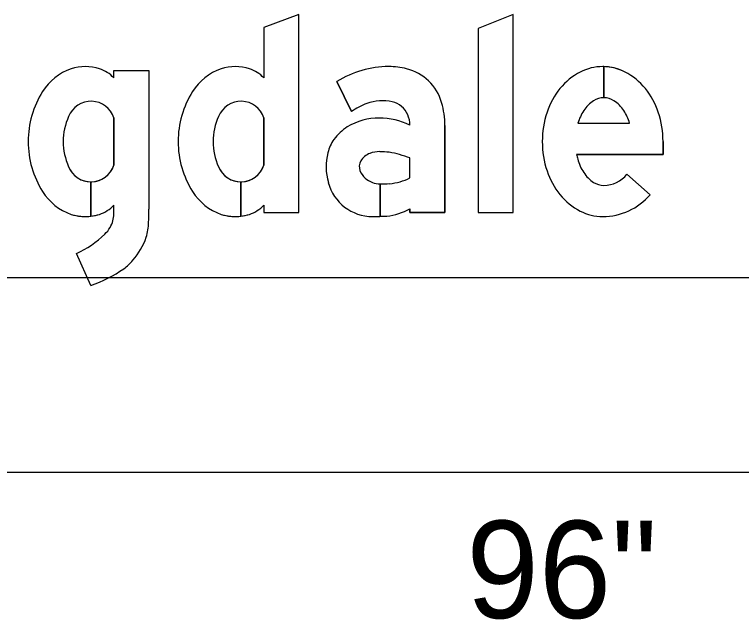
# Model space of a CAD drawing. Extents: x 764 to 1076, y -284 to -242.
# Drawn here: x 1031.753 to 1033.619, y -249.111 to -247.557 of the extents above; entities that cross this region are included whole.
import ezdxf

# ---------------------------------------------------------------- set-up
doc = ezdxf.new("R2010")
doc.units = 0
for name, color, linetype in [('GSBWFill', 7, 'Continuous'), ('GSColorFill', 7, 'Continuous'), ('GSDims', 7, 'Continuous'), ('GSOutline', 7, 'Continuous')]:
    doc.layers.add(name, color=color, linetype=linetype)

msp = doc.modelspace()

# ---------------------------------------------------------------- linework, layer by layer
at = {"layer": 'GSBWFill'}
for p, q in [((1033.2658, -247.6905), (1033.2658, -247.7705)), ((1033.2658, -247.7705), (1033.2658, -247.6905)), ((1032.618, -247.8061), (1032.5809, -247.7287)), ((1032.008, -247.9436), (1032.008, -247.8224)), ((1032.393, -247.8224), (1032.393, -247.9436)), ((1033.1995, -247.836), (1033.3321, -247.836)), ((1032.768, -247.9762), (1032.768, -247.9252)), ((1033.3254, -247.967), (1033.3851, -248.0196)), ((1031.9492, -248.0747), (1031.9492, -247.9865)), ((1031.9492, -247.9865), (1031.9492, -248.0747)), ((1032.3342, -248.0747), (1032.3342, -247.9865)), ((1032.3342, -247.9865), (1032.3342, -248.0747)), ((1032.6916, -247.9917), (1032.6916, -248.0752)), ((1032.6916, -248.0752), (1032.6916, -247.9917)), ((1032.008, -248.0688), (1032.008, -248.0467)), ((1031.9489, -248.253), (1031.9122, -248.1704)), ((1028.6988, -248.232), (1037.6988, -248.232))]:
    msp.add_line(p, q, dxfattribs=at)
for points in [[(1032.393, -248.0467), (1032.393, -248.0655), (1032.483, -248.0655), (1032.483, -247.5567), (1032.393, -247.5901), (1032.393, -247.7193)], [(1032.008, -247.7193), (1032.008, -247.7005), (1032.098, -247.7005), (1032.098, -248.0565)], [(1032.858, -247.8421), (1032.858, -248.0655), (1032.768, -248.0655), (1032.768, -248.056)], [(1033.418, -247.883), (1033.418, -247.916), (1033.1962, -247.916)]]:
    msp.add_lwpolyline(points, dxfattribs=at)
msp.add_lwpolyline([(1033.033, -248.0655), (1033.033, -247.5567), (1032.943, -247.593), (1032.943, -248.0655)], close=True, dxfattribs=at)
for centre, radius, start, end in [((1031.9452, -247.8296), 0.1416, 109.3866, 148.0462), ((1031.9349, -247.8158), 0.1253, 72.993, 107.007), ((1031.9402, -247.785), 0.0944, 44.093, 70.6134), ((1032.7138, -247.9408), 0.2503, 90, 122.0772), ((1032.7138, -247.8807), 0.1902, 76.0475, 90), ((1032.7295, -247.8174), 0.125, 16.1249, 76.0475), ((1033.263, -247.8163), 0.1258, 90, 117.2225), ((1033.263, -247.8163), 0.1258, 88.7153, 90), ((1033.263, -247.8163), 0.1258, 62.7775, 88.7039), ((1033.2796, -247.8485), 0.162, 117.2225, 141.1592), ((1033.2464, -247.8485), 0.162, 38.8408, 62.7775), ((1032.0288, -247.883), 0.2408, 147.7799, 180), ((1033.3055, -247.8694), 0.1953, 141.1592, 161.5553), ((1033.2205, -247.8694), 0.1953, 18.4447, 38.8408), ((1033.2658, -247.8188), 0.0483, 90, 122.6161), ((1033.2658, -247.8188), 0.0483, 57.3839, 89.9703), ((1031.9492, -247.8412), 0.0617, 17.749, 158.3901), ((1032.7138, -247.9408), 0.1653, 109.9372, 125.4381), ((1032.6987, -247.9044), 0.126, 78.9281, 109.13), ((1032.7133, -247.8299), 0.05, 48.0744, 78.9281), ((1032.7039, -247.8404), 0.0641, 359.7105, 48.0744), ((1032.6442, -247.8421), 0.2138, 0, 16.1249), ((1033.2855, -247.8495), 0.0848, 122.6161, 147.0855), ((1033.2462, -247.8495), 0.0848, 32.9145, 57.3839), ((1033.3464, -247.883), 0.2384, 161.5553, 180), ((1033.3167, -247.8697), 0.122, 147.0855, 163.9668), ((1033.2149, -247.8697), 0.122, 16.0332, 32.9145), ((1033.1796, -247.883), 0.2384, 0, 18.4447), ((1032.0357, -247.883), 0.1577, 155.8332, 180), ((1032.6897, -247.9821), 0.1595, 90, 121.0825), ((1032.6897, -248.0013), 0.1787, 64.0226, 90), ((1032.6695, -247.9464), 0.1184, 121.6213, 144.5346), ((1032.0288, -247.883), 0.2408, 180, 212.2201), ((1032.0357, -247.883), 0.1577, 180, 204.1668), ((1032.6545, -247.9357), 0.1, 144.5346, 166.075), ((1033.3464, -247.883), 0.2384, 180, 198.4447), ((1032.7029, -247.9477), 0.1499, 166.075, 195.7894), ((1032.6808, -247.9557), 0.045, 110.2163, 149.63), ((1032.6906, -247.9824), 0.0735, 90, 110.2163), ((1032.6906, -248.1016), 0.1926, 82.7524, 90), ((1032.6679, -248.1829), 0.2764, 68.7747, 80.2101), ((1033.3662, -247.883), 0.1732, 190.9989, 195.0089), ((1031.9492, -247.9248), 0.0617, 270.0232, 342.251), ((1032.6668, -247.9475), 0.0288, 149.63, 200.6983), ((1033.3167, -247.8963), 0.122, 195.0089, 212.9145), ((1031.9492, -247.9248), 0.0617, 201.6099, 270), ((1032.6843, -247.9409), 0.0475, 200.6983, 228.9226), ((1033.3055, -247.8966), 0.1953, 198.4447, 218.8408), ((1033.2855, -247.9165), 0.0848, 212.9145, 237.3839), ((1032.6964, -247.927), 0.0659, 228.9226, 248.2718), ((1032.7039, -247.8507), 0.141, 274.9007, 297.0525), ((1033.2658, -247.9188), 0.0767, 270, 321.0345), ((1032.6721, -247.958), 0.1175, 195.0224, 270), ((1032.6916, -247.9344), 0.0573, 249.9726, 270), ((1032.6916, -247.4926), 0.4991, 270.0029, 272.7938), ((1033.2658, -247.9472), 0.0483, 237.3839, 270), ((1031.9452, -247.9364), 0.1416, 211.9538, 250.6134), ((1033.2796, -247.9175), 0.162, 218.8408, 242.7775), ((1033.263, -247.9142), 0.1613, 270, 319.1759), ((1031.9402, -247.981), 0.0944, 289.3866, 315.907), ((1032.6918, -247.915), 0.1603, 276.1109, 298.3786), ((1031.9349, -247.9502), 0.1253, 252.993, 276.5671), ((1031.9349, -247.9502), 0.1253, 276.5786, 287.007), ((1031.9396, -248.0688), 0.0684, 329.3284, 0), ((1031.3983, -248.0565), 0.6997, 357.1776, 0), ((1032.6721, -247.49), 0.5854, 271.908, 273.5974), ((1033.263, -247.9497), 0.1258, 242.7775, 270), ((1031.954, -248.0868), 0.1432, 342.9765, 358.3242), ((1032.6721, -247.49), 0.5854, 270, 271.9056), ((1031.9275, -248.0616), 0.0825, 313.9584, 329.3284), ((1031.8044, -247.9341), 0.2597, 294.5055, 313.9584), ((1031.9288, -248.0745), 0.1709, 318.4926, 341.5248), ((1031.9396, -248.0856), 0.1556, 307.1654, 318.9266), ((1031.8316, -247.9201), 0.353, 289.4103, 304.8997)]:
    msp.add_arc(centre, radius, start, end, dxfattribs=at)
for centre, major_axis, start_param, end_param in [((1032.3302, -247.8296), (0, 0.1416), 0.33836, 1.013098), ((1032.3199, -247.8158), (0, 0.1253), 5.986356, 6.580014), ((1032.3252, -247.785), (0, 0.0944), 5.481957, 5.944825), ((1032.4138, -247.883), (0, 0.2408), 1.00845, 1.570796), ((1032.3342, -247.8412), (0, 0.0617), 5.022168, 7.476818), ((1032.4207, -247.883), (0, 0.1577), 1.149006, 1.570796), ((1032.4138, -247.883), (0, 0.2408), 1.570796, 2.133142), ((1032.4207, -247.883), (0, 0.1577), 1.570796, 1.992587), ((1032.3342, -247.9248), (0, 0.0617), 3.141998, 4.40261), ((1032.3342, -247.9248), (0, 0.0617), 1.94796, 3.141593), ((1032.3302, -247.9364), (0, 0.1416), 2.128495, 2.803233), ((1032.3252, -247.981), (0, 0.0944), 3.479953, 3.942821), ((1032.3199, -247.9502), (0, 0.1253), 2.844764, 3.25621), ((1032.3199, -247.9502), (0, 0.1253), 3.256411, 3.438422)]:
    msp.add_ellipse(centre, major_axis=major_axis, ratio=0.999992, start_param=start_param, end_param=end_param, dxfattribs=at)
at = {"layer": 'GSColorFill'}
for p, q in [((1033.2658, -247.6905), (1033.2658, -247.7705)), ((1033.2658, -247.7705), (1033.2658, -247.6905)), ((1032.618, -247.8061), (1032.5809, -247.7287)), ((1032.008, -247.9436), (1032.008, -247.8224)), ((1032.393, -247.8224), (1032.393, -247.9436)), ((1033.1995, -247.836), (1033.3321, -247.836)), ((1032.768, -247.9762), (1032.768, -247.9252)), ((1033.3254, -247.967), (1033.3851, -248.0196)), ((1031.9492, -248.0747), (1031.9492, -247.9865)), ((1031.9492, -247.9865), (1031.9492, -248.0747)), ((1032.3342, -248.0747), (1032.3342, -247.9865)), ((1032.3342, -247.9865), (1032.3342, -248.0747)), ((1032.6916, -247.9917), (1032.6916, -248.0752)), ((1032.6916, -248.0752), (1032.6916, -247.9917)), ((1032.008, -248.0688), (1032.008, -248.0467)), ((1031.9489, -248.253), (1031.9122, -248.1704)), ((1028.6988, -248.232), (1037.6988, -248.232)), ((1028.6988, -248.232), (1037.6988, -248.232))]:
    msp.add_line(p, q, dxfattribs=at)
for points in [[(1032.393, -248.0467), (1032.393, -248.0655), (1032.483, -248.0655), (1032.483, -247.5567), (1032.393, -247.5901), (1032.393, -247.7193)], [(1032.008, -247.7193), (1032.008, -247.7005), (1032.098, -247.7005), (1032.098, -248.0565)], [(1032.858, -247.8421), (1032.858, -248.0655), (1032.768, -248.0655), (1032.768, -248.056)], [(1033.418, -247.883), (1033.418, -247.916), (1033.1962, -247.916)]]:
    msp.add_lwpolyline(points, dxfattribs=at)
msp.add_lwpolyline([(1033.033, -248.0655), (1033.033, -247.5567), (1032.943, -247.593), (1032.943, -248.0655)], close=True, dxfattribs=at)
for centre, radius, start, end in [((1031.9452, -247.8296), 0.1416, 109.3866, 148.0462), ((1031.9349, -247.8158), 0.1253, 72.993, 107.007), ((1031.9402, -247.785), 0.0944, 44.093, 70.6134), ((1032.7138, -247.9408), 0.2503, 90, 122.0772), ((1032.7138, -247.8807), 0.1902, 76.0475, 90), ((1032.7295, -247.8174), 0.125, 16.1249, 76.0475), ((1033.263, -247.8163), 0.1258, 90, 117.2225), ((1033.263, -247.8163), 0.1258, 88.7153, 90), ((1033.263, -247.8163), 0.1258, 62.7775, 88.7039), ((1033.2796, -247.8485), 0.162, 117.2225, 141.1592), ((1033.2464, -247.8485), 0.162, 38.8408, 62.7775), ((1032.0288, -247.883), 0.2408, 147.7799, 180), ((1033.3055, -247.8694), 0.1953, 141.1592, 161.5553), ((1033.2205, -247.8694), 0.1953, 18.4447, 38.8408), ((1033.2658, -247.8188), 0.0483, 90, 122.6161), ((1033.2658, -247.8188), 0.0483, 57.3839, 89.9703), ((1031.9492, -247.8412), 0.0617, 17.749, 158.3901), ((1032.7138, -247.9408), 0.1653, 109.9372, 125.4381), ((1032.6987, -247.9044), 0.126, 78.9281, 109.13), ((1032.7133, -247.8299), 0.05, 48.0744, 78.9281), ((1032.7039, -247.8404), 0.0641, 359.7105, 48.0744), ((1032.6442, -247.8421), 0.2138, 0, 16.1249), ((1033.2855, -247.8495), 0.0848, 122.6161, 147.0855), ((1033.2462, -247.8495), 0.0848, 32.9145, 57.3839), ((1033.3464, -247.883), 0.2384, 161.5553, 180), ((1033.3167, -247.8697), 0.122, 147.0855, 163.9668), ((1033.2149, -247.8697), 0.122, 16.0332, 32.9145), ((1033.1796, -247.883), 0.2384, 0, 18.4447), ((1032.0357, -247.883), 0.1577, 155.8332, 180), ((1032.6897, -247.9821), 0.1595, 90, 121.0825), ((1032.6897, -248.0013), 0.1787, 64.0226, 90), ((1032.6695, -247.9464), 0.1184, 121.6213, 144.5346), ((1032.0288, -247.883), 0.2408, 180, 212.2201), ((1032.0357, -247.883), 0.1577, 180, 204.1668), ((1032.6545, -247.9357), 0.1, 144.5346, 166.075), ((1033.3464, -247.883), 0.2384, 180, 198.4447), ((1032.7029, -247.9477), 0.1499, 166.075, 195.7894), ((1032.6808, -247.9557), 0.045, 110.2163, 149.63), ((1032.6906, -247.9824), 0.0735, 90, 110.2163), ((1032.6906, -248.1016), 0.1926, 82.7524, 90), ((1032.6679, -248.1829), 0.2764, 68.7747, 80.2101), ((1033.3662, -247.883), 0.1732, 190.9989, 195.0089), ((1031.9492, -247.9248), 0.0617, 270.0232, 342.251), ((1032.6668, -247.9475), 0.0288, 149.63, 200.6983), ((1033.3167, -247.8963), 0.122, 195.0089, 212.9145), ((1031.9492, -247.9248), 0.0617, 201.6099, 270), ((1032.6843, -247.9409), 0.0475, 200.6983, 228.9226), ((1033.3055, -247.8966), 0.1953, 198.4447, 218.8408), ((1033.2855, -247.9165), 0.0848, 212.9145, 237.3839), ((1032.6964, -247.927), 0.0659, 228.9226, 248.2718), ((1032.7039, -247.8507), 0.141, 274.9007, 297.0525), ((1033.2658, -247.9188), 0.0767, 270, 321.0345), ((1032.6721, -247.958), 0.1175, 195.0224, 270), ((1032.6916, -247.9344), 0.0573, 249.9726, 270), ((1032.6916, -247.4926), 0.4991, 270.0029, 272.7938), ((1033.2658, -247.9472), 0.0483, 237.3839, 270), ((1031.9452, -247.9364), 0.1416, 211.9538, 250.6134), ((1033.2796, -247.9175), 0.162, 218.8408, 242.7775), ((1033.263, -247.9142), 0.1613, 270, 319.1759), ((1031.9402, -247.981), 0.0944, 289.3866, 315.907), ((1032.6918, -247.915), 0.1603, 276.1109, 298.3786), ((1031.9349, -247.9502), 0.1253, 252.993, 276.5671), ((1031.9349, -247.9502), 0.1253, 276.5786, 287.007), ((1031.9396, -248.0688), 0.0684, 329.3284, 0), ((1031.3983, -248.0565), 0.6997, 357.1776, 0), ((1032.6721, -247.49), 0.5854, 271.908, 273.5974), ((1033.263, -247.9497), 0.1258, 242.7775, 270), ((1031.954, -248.0868), 0.1432, 342.9765, 358.3242), ((1032.6721, -247.49), 0.5854, 270, 271.9056), ((1031.9275, -248.0616), 0.0825, 313.9584, 329.3284), ((1031.8044, -247.9341), 0.2597, 294.5055, 313.9584), ((1031.9288, -248.0745), 0.1709, 318.4926, 341.5248), ((1031.9396, -248.0856), 0.1556, 307.1654, 318.9266), ((1031.8316, -247.9201), 0.353, 289.4103, 304.8997)]:
    msp.add_arc(centre, radius, start, end, dxfattribs=at)
for centre, major_axis, start_param, end_param in [((1032.3302, -247.8296), (0, 0.1416), 0.33836, 1.013098), ((1032.3199, -247.8158), (0, 0.1253), 5.986356, 6.580014), ((1032.3252, -247.785), (0, 0.0944), 5.481957, 5.944825), ((1032.4138, -247.883), (0, 0.2408), 1.00845, 1.570796), ((1032.3342, -247.8412), (0, 0.0617), 5.022168, 7.476818), ((1032.4207, -247.883), (0, 0.1577), 1.149006, 1.570796), ((1032.4138, -247.883), (0, 0.2408), 1.570796, 2.133142), ((1032.4207, -247.883), (0, 0.1577), 1.570796, 1.992587), ((1032.3342, -247.9248), (0, 0.0617), 3.141998, 4.40261), ((1032.3342, -247.9248), (0, 0.0617), 1.94796, 3.141593), ((1032.3302, -247.9364), (0, 0.1416), 2.128495, 2.803233), ((1032.3252, -247.981), (0, 0.0944), 3.479953, 3.942821), ((1032.3199, -247.9502), (0, 0.1253), 2.844764, 3.25621), ((1032.3199, -247.9502), (0, 0.1253), 3.256411, 3.438422)]:
    msp.add_ellipse(centre, major_axis=major_axis, ratio=0.999992, start_param=start_param, end_param=end_param, dxfattribs=at)
at = {"layer": 'GSDims'}
msp.add_line((1029.198, -248.732), (1037.1995, -248.732), dxfattribs=at)
at = {"layer": 'GSOutline'}
for p, q in [((1032.5809, -247.7287), (1032.618, -247.8061)), ((1032.008, -247.8224), (1032.008, -247.9436)), ((1032.393, -247.9436), (1032.393, -247.8224)), ((1033.1995, -247.836), (1033.3321, -247.836)), ((1032.768, -247.9762), (1032.768, -247.9252)), ((1033.3851, -248.0196), (1033.3254, -247.967)), ((1032.008, -248.0688), (1032.008, -248.0467)), ((1031.9489, -248.253), (1031.9122, -248.1704)), ((1028.6988, -248.232), (1037.6988, -248.232))]:
    msp.add_line(p, q, dxfattribs=at)
for points in [[(1032.393, -248.0467), (1032.393, -248.0655), (1032.483, -248.0655), (1032.483, -247.5567), (1032.393, -247.5901), (1032.393, -247.7193)], [(1032.008, -247.7193), (1032.008, -247.7005), (1032.098, -247.7005), (1032.098, -248.0565)], [(1032.768, -248.056), (1032.768, -248.0655), (1032.858, -248.0655), (1032.858, -247.8421)], [(1033.1962, -247.916), (1033.418, -247.916), (1033.418, -247.883)]]:
    msp.add_lwpolyline(points, dxfattribs=at)
msp.add_lwpolyline([(1033.033, -248.0655), (1033.033, -247.5567), (1032.943, -247.593), (1032.943, -248.0655)], close=True, dxfattribs=at)
for centre, radius, start, end in [((1031.9452, -247.8296), 0.1416, 109.3866, 148.0462), ((1031.9349, -247.8158), 0.1253, 72.993, 107.007), ((1031.9402, -247.785), 0.0944, 44.093, 70.6134), ((1032.7138, -247.9408), 0.2503, 90, 122.0772), ((1032.7138, -247.8807), 0.1902, 76.0475, 90), ((1032.7295, -247.8174), 0.125, 16.1249, 76.0475), ((1033.263, -247.8163), 0.1258, 90, 117.2225), ((1033.263, -247.8163), 0.1258, 62.7775, 90), ((1033.2796, -247.8485), 0.162, 117.2225, 141.1592), ((1033.2464, -247.8485), 0.162, 38.8408, 62.7775), ((1032.0288, -247.883), 0.2408, 147.7799, 180), ((1033.3055, -247.8694), 0.1953, 141.1592, 161.5553), ((1033.2205, -247.8694), 0.1953, 18.4447, 38.8408), ((1033.2658, -247.8188), 0.0483, 90, 122.6161), ((1033.2658, -247.8188), 0.0483, 57.3839, 90), ((1031.9492, -247.8412), 0.0617, 17.749, 158.3901), ((1032.7138, -247.9408), 0.1653, 109.9372, 125.4381), ((1032.6987, -247.9044), 0.126, 78.9281, 109.13), ((1032.7133, -247.8299), 0.05, 48.0744, 78.9281), ((1032.7039, -247.8404), 0.0641, 359.7105, 48.0744), ((1032.6442, -247.8421), 0.2138, 0, 16.1249), ((1033.2855, -247.8495), 0.0848, 122.6161, 147.0855), ((1033.2462, -247.8495), 0.0848, 32.9145, 57.3839), ((1033.3464, -247.883), 0.2384, 161.5553, 180), ((1033.3167, -247.8697), 0.122, 147.0855, 163.9668), ((1033.2149, -247.8697), 0.122, 16.0332, 32.9145), ((1033.1796, -247.883), 0.2384, 0, 18.4447), ((1032.0357, -247.883), 0.1577, 155.8332, 180), ((1032.6897, -247.9821), 0.1595, 90, 121.0825), ((1032.6897, -248.0013), 0.1787, 64.0226, 90), ((1032.6695, -247.9464), 0.1184, 121.6213, 144.5346), ((1032.0288, -247.883), 0.2408, 180, 212.2201), ((1032.0357, -247.883), 0.1577, 180, 204.1668), ((1032.6545, -247.9357), 0.1, 144.5346, 166.075), ((1033.3464, -247.883), 0.2384, 180, 198.4447), ((1032.7029, -247.9477), 0.1499, 166.075, 195.7894), ((1032.6808, -247.9557), 0.045, 110.2163, 149.63), ((1032.6906, -247.9824), 0.0735, 90, 110.2163), ((1032.6906, -248.1016), 0.1926, 82.7524, 90), ((1032.6679, -248.1829), 0.2764, 68.7747, 80.2101), ((1033.3662, -247.883), 0.1732, 190.9989, 195.0089), ((1031.9492, -247.9248), 0.0617, 201.6099, 342.251), ((1032.6668, -247.9475), 0.0288, 149.63, 200.6983), ((1033.3167, -247.8963), 0.122, 195.0089, 212.9145), ((1032.6843, -247.9409), 0.0475, 200.6983, 228.9226), ((1033.3055, -247.8966), 0.1953, 198.4447, 218.8408), ((1033.2855, -247.9165), 0.0848, 212.9145, 237.3839), ((1032.6964, -247.927), 0.0659, 228.9226, 248.2718), ((1032.7039, -247.8507), 0.141, 274.9007, 297.0525), ((1033.2658, -247.9188), 0.0767, 270, 321.0345), ((1032.6721, -247.958), 0.1175, 195.0224, 270), ((1032.6916, -247.9344), 0.0573, 249.9726, 270), ((1032.6916, -247.4926), 0.4991, 270, 272.7938), ((1033.2658, -247.9472), 0.0483, 237.3839, 270), ((1031.9452, -247.9364), 0.1416, 211.9538, 250.6134), ((1033.2796, -247.9175), 0.162, 218.8408, 242.7775), ((1033.263, -247.9142), 0.1613, 270, 319.1759), ((1031.9402, -247.981), 0.0944, 289.3866, 315.907), ((1032.6918, -247.915), 0.1603, 276.1109, 298.3786), ((1031.9349, -247.9502), 0.1253, 252.993, 287.007), ((1031.9396, -248.0688), 0.0684, 329.3284, 0), ((1031.3983, -248.0565), 0.6997, 357.1776, 0), ((1032.6721, -247.49), 0.5854, 270, 273.5974), ((1033.263, -247.9497), 0.1258, 242.7775, 270), ((1031.954, -248.0868), 0.1432, 342.9765, 358.3242), ((1031.9275, -248.0616), 0.0825, 313.9584, 329.3284), ((1031.8044, -247.9341), 0.2597, 294.5055, 313.9584), ((1031.9288, -248.0745), 0.1709, 318.4926, 341.5248), ((1031.9396, -248.0856), 0.1556, 307.1654, 318.9266), ((1031.8316, -247.9201), 0.353, 289.4103, 304.8997)]:
    msp.add_arc(centre, radius, start, end, dxfattribs=at)
for centre, major_axis, start_param, end_param in [((1032.3302, -247.8296), (0, 0.1416), 0.33836, 1.013098), ((1032.3199, -247.8158), (0, 0.1253), 5.986356, 6.580014), ((1032.3252, -247.785), (0, 0.0944), 5.481957, 5.944825), ((1032.4138, -247.883), (0, 0.2408), 1.00845, 1.570796), ((1032.3342, -247.8412), (0, 0.0617), 5.022168, 7.476818), ((1032.4207, -247.883), (0, 0.1577), 1.149006, 1.570796), ((1032.4138, -247.883), (0, 0.2408), 1.570796, 2.133142), ((1032.4207, -247.883), (0, 0.1577), 1.570796, 1.992587), ((1032.3342, -247.9248), (0, 0.0617), 1.94796, 4.40261), ((1032.3302, -247.9364), (0, 0.1416), 2.128495, 2.803233), ((1032.3252, -247.981), (0, 0.0944), 3.479953, 3.942821), ((1032.3199, -247.9502), (0, 0.1253), 2.844764, 3.438422)]:
    msp.add_ellipse(centre, major_axis=major_axis, ratio=0.999992, start_param=start_param, end_param=end_param, dxfattribs=at)

# ---------------------------------------------------------------- texts
at = {"layer": 'GSDims'}
msp.add_text('96"', height=0.25, dxfattribs=at).set_placement((1032.9131, -249.107))

doc.saveas('drawing.dxf')
